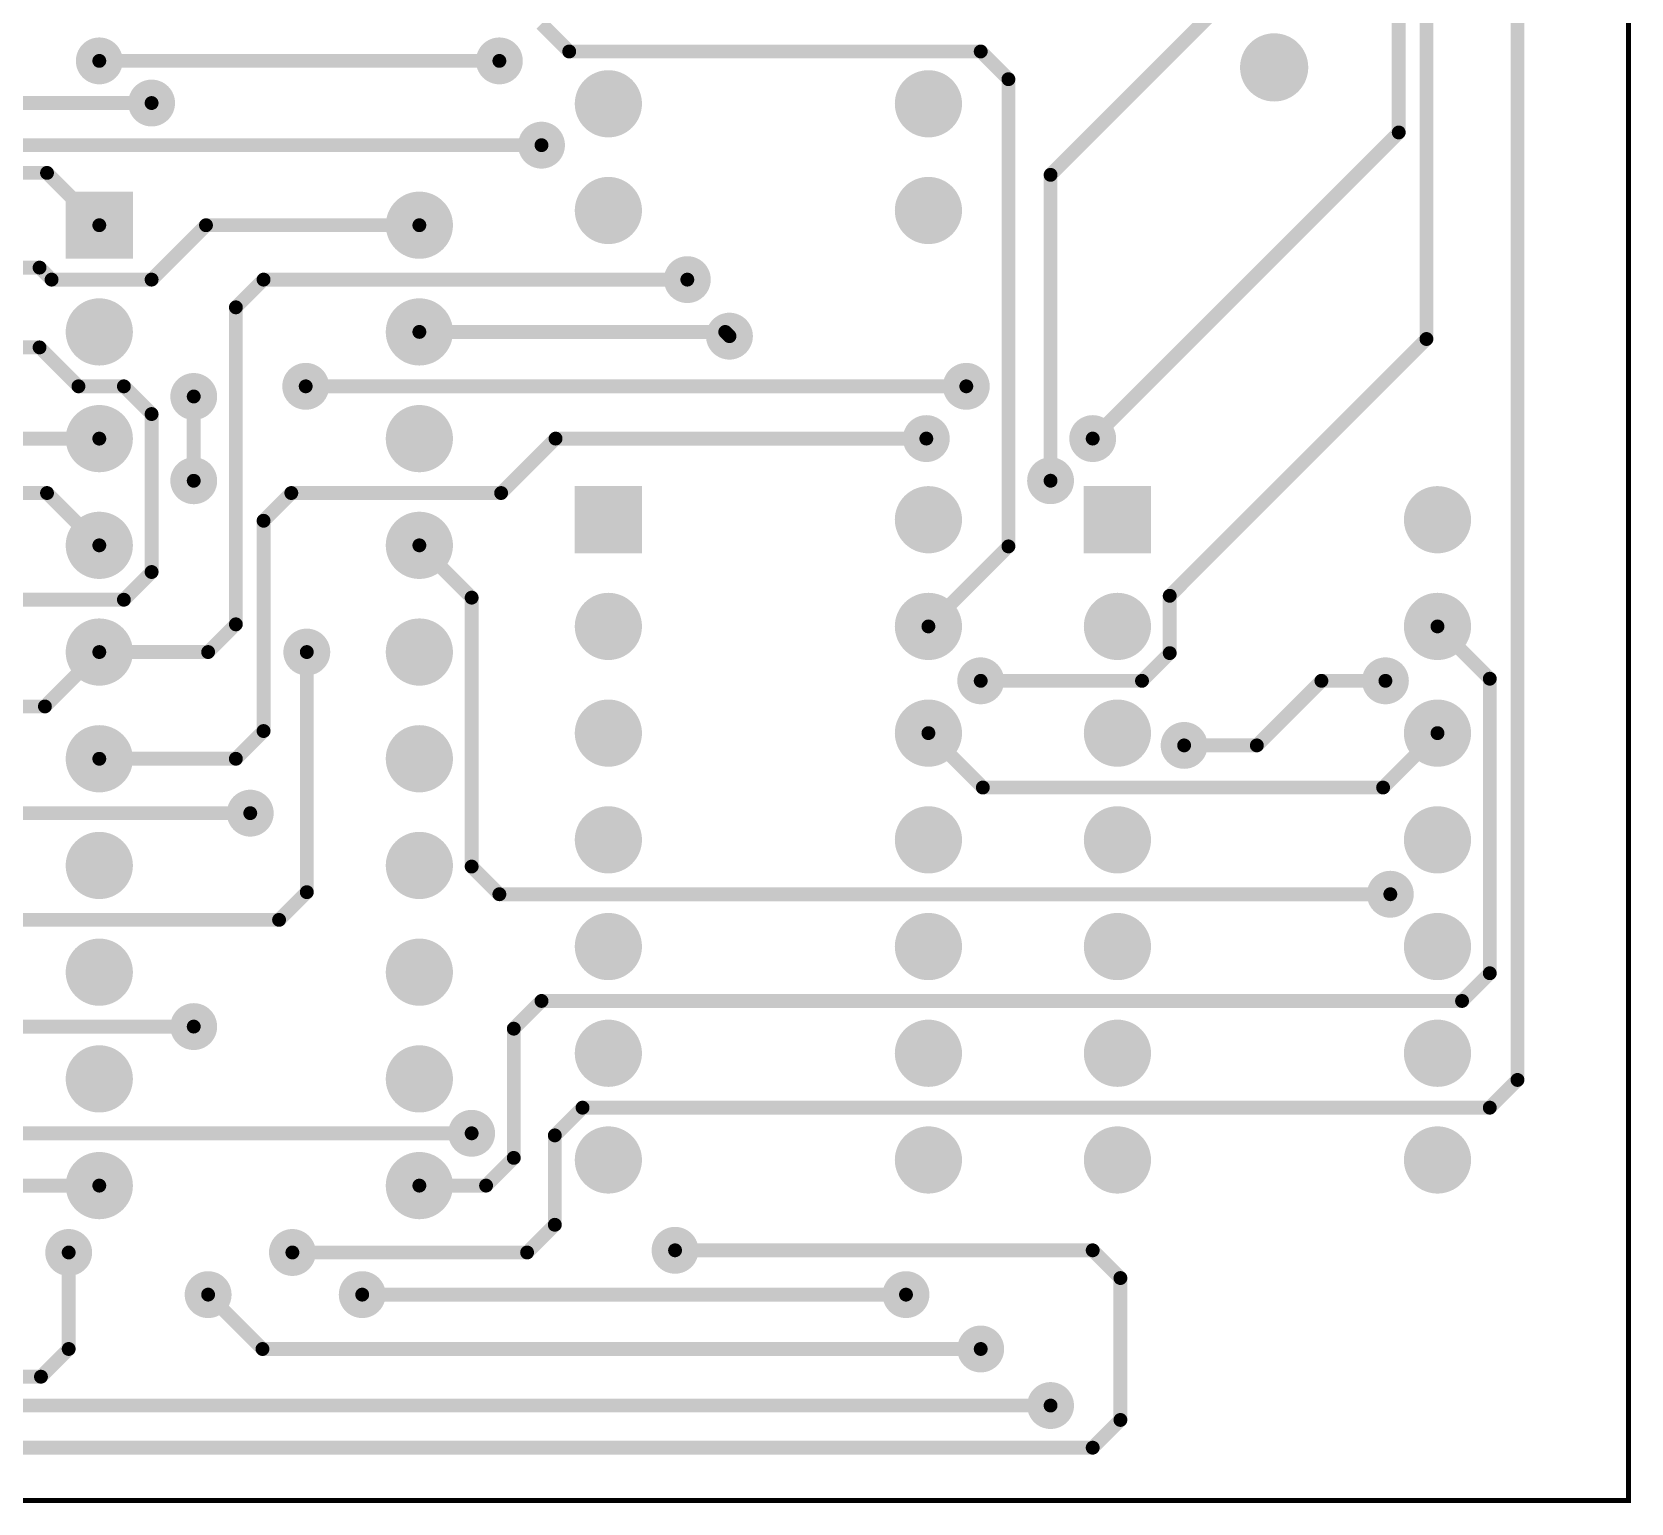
# Model space of a CAD drawing. Extents: x 0 to 107, y 0 to 143.
# Drawn here: x 69.15 to 107.22, y -0.06 to 34.95 of the extents above; entities that cross this region are included whole.
import ezdxf

# ---------------------------------------------------------------- set-up
doc = ezdxf.new("R2010")
doc.units = 0
for name, color, linetype in [('Board_Outline', 21, 'CONTINUOUS'), ('Top', 9, 'CONTINUOUS'), ('Top_Mask', 6, 'CONTINUOUS')]:
    doc.layers.add(name, color=color, linetype=linetype)

msp = doc.modelspace()

# ---------------------------------------------------------------- linework, layer by layer
at = {"layer": 'Board_Outline', "linetype": 'CONTINUOUS', "const_width": 0.12}
msp.add_lwpolyline([(0, 142.5924), (107.1581, 142.5924), (107.1581, 0), (0, 0), (0, 142.5924)], dxfattribs=at)
at = {"layer": 'Top', "linetype": 'CONTINUOUS', "const_width": 0.33}
for points in [[(104.5154, 138.7752), (104.5154, 10.0102)], [(102.3479, 27.6464), (102.3479, 81.9301)], [(101.6879, 79.3902), (101.6879, 32.5627)], [(101.0279, 39.1833), (93.3984, 31.5538)], [(81.2785, 35.1503), (81.9385, 34.4903)], [(81.9385, 34.4903), (91.7354, 34.4903)], [(91.7354, 34.4903), (92.3954, 33.8303)], [(70.7504, 34.2662), (80.2755, 34.2662)], [(92.3954, 33.8303), (92.3954, 22.7102)], [(71.9955, 33.2632), (64.1165, 33.2632)], [(60.2684, 32.2602), (81.2785, 32.2602)], [(101.6879, 32.5627), (94.4014, 25.2762)], [(69.5054, 31.6002), (62.3996, 31.6002)], [(70.7504, 30.3552), (69.5054, 31.6002)], [(93.3984, 31.5538), (93.3984, 24.2732)], [(73.2905, 30.3551), (71.9955, 29.0602)], [(78.3704, 30.3551), (73.2905, 30.3551)], [(69.3279, 29.3464), (68.0829, 29.3464)], [(69.6142, 29.0602), (69.3279, 29.3464)], [(71.9955, 29.0602), (69.6142, 29.0602)], [(74.0015, 28.4002), (74.6615, 29.0602)], [(74.6615, 29.0602), (84.7504, 29.0602)], [(74.0015, 20.8551), (74.0015, 28.4002)], [(85.6525, 27.8151), (78.3704, 27.8151)], [(85.7534, 27.7142), (85.6525, 27.8151)], [(85.7534, 27.7142), (85.7534, 27.7142)], [(96.2354, 21.5338), (102.3479, 27.6464)], [(69.3279, 27.4464), (68.0829, 27.4464)], [(70.2542, 26.5202), (69.3279, 27.4464)], [(71.3355, 26.5202), (70.2542, 26.5202)], [(71.9955, 25.8602), (71.3355, 26.5202)], [(91.3924, 26.5202), (75.6646, 26.5202)], [(72.9985, 26.2782), (72.9985, 24.2722)], [(71.9955, 22.1002), (71.9955, 25.8602)], [(70.7504, 25.2752), (66.8479, 25.2752)], [(81.6134, 25.2762), (80.3174, 23.9802)], [(90.4406, 25.2762), (81.6134, 25.2762)], [(63.6978, 23.9802), (69.5054, 23.9802)], [(69.5054, 23.9802), (70.7504, 22.7352)], [(75.3217, 23.9802), (74.6617, 23.3202)], [(80.3174, 23.9802), (75.3217, 23.9802)], [(74.6617, 23.3202), (74.6617, 18.3152)], [(79.6155, 21.4901), (78.3704, 22.7352)], [(92.3954, 22.7102), (90.4904, 20.8052)], [(71.3355, 21.4402), (71.9955, 22.1002)], [(68.2054, 21.4402), (71.3355, 21.4402)], [(79.6155, 15.0902), (79.6155, 21.4901)], [(96.2354, 20.1702), (96.2354, 21.5338)], [(73.3415, 20.1951), (74.0015, 20.8551)], [(103.8554, 19.5602), (102.6104, 20.8052)], [(69.4555, 18.9002), (70.7504, 20.1951)], [(70.7504, 20.1951), (73.3415, 20.1951)], [(75.6905, 20.1952), (75.6905, 14.4802)], [(95.5754, 19.5102), (96.2354, 20.1702)], [(91.7354, 19.5102), (95.5754, 19.5102)], [(98.3096, 17.9732), (99.8466, 19.5102)], [(99.8466, 19.5102), (101.3709, 19.5102)], [(103.8554, 12.5502), (103.8554, 19.5602)], [(58.6554, 18.9002), (69.4555, 18.9002)], [(74.6617, 18.3152), (74.0017, 17.6551)], [(91.7854, 16.9702), (90.4904, 18.2652)], [(102.6104, 18.2652), (101.3154, 16.9702)], [(96.5784, 17.9732), (98.3096, 17.9732)], [(74.0017, 17.6551), (70.7504, 17.6551)], [(101.3154, 16.9702), (91.7854, 16.9702)], [(74.3445, 16.3602), (55.9182, 16.3602)], [(80.2755, 14.4302), (79.6155, 15.0902)], [(75.6905, 14.4802), (75.0305, 13.8202)], [(101.4875, 14.4302), (80.2755, 14.4302)], [(75.0305, 13.8202), (59.6084, 13.8202)], [(103.1954, 11.8902), (103.8554, 12.5502)], [(80.6185, 11.2302), (81.2785, 11.8902)], [(81.2785, 11.8902), (103.1954, 11.8902)], [(72.9985, 11.2802), (45.2367, 11.2802)], [(80.6185, 8.1552), (80.6185, 11.2302)], [(104.5154, 10.0102), (103.8554, 9.3502)], [(82.2555, 9.3502), (81.5955, 8.6902)], [(103.8554, 9.3502), (82.2555, 9.3502)], [(79.6155, 8.7402), (67.2284, 8.7402)], [(81.5955, 8.6902), (81.5955, 6.5631)], [(79.9586, 7.4952), (80.6185, 8.1552)], [(66.8479, 7.4952), (70.7504, 7.4952)], [(78.3704, 7.4952), (79.9586, 7.4952)], [(81.5955, 6.5631), (80.9355, 5.9031)], [(94.4014, 5.9551), (84.4584, 5.9551)], [(95.0614, 5.295), (94.4014, 5.9551)], [(70.0214, 5.9031), (70.0214, 3.6062)], [(80.9355, 5.9031), (75.3475, 5.9031)], [(95.0614, 1.9171), (95.0614, 5.295)], [(73.3415, 4.9001), (74.6355, 3.6061)], [(77.0105, 4.9001), (89.9564, 4.9001)], [(70.0214, 3.6062), (69.3614, 2.9462)], [(74.6355, 3.6061), (91.7354, 3.6061)], [(69.3614, 2.9462), (10.8877, 2.9462)], [(9.5417, 2.2601), (93.3984, 2.2601)], [(94.4014, 1.2571), (95.0614, 1.9171)], [(2.577, 1.2571), (94.4014, 1.2571)]]:
    msp.add_lwpolyline(points, dxfattribs=at)
at = {"layer": 'Top', "linetype": 'CONTINUOUS'}
for points, const_width in [([(70.4964, 34.2662, 1), (71.0044, 34.2662, 1), (70.4964, 34.2662, 1)], 0.508), ([(80.0215, 34.2662, 1), (80.5295, 34.2662, 1), (80.0215, 34.2662, 1)], 0.508), ([(81.856, 34.4903, 1), (82.021, 34.4903, 1), (81.856, 34.4903, 1)], 0.165), ([(81.856, 34.4903, 1), (82.021, 34.4903, 1), (81.856, 34.4903, 1)], 0.165), ([(91.6529, 34.4903, 1), (91.8179, 34.4903, 1), (91.6529, 34.4903, 1)], 0.165), ([(91.6529, 34.4903, 1), (91.8179, 34.4903, 1), (91.6529, 34.4903, 1)], 0.165), ([(98.3407, 34.1114, 1), (99.1027, 34.1114, 1), (98.3407, 34.1114, 1)], 0.762), ([(70.6679, 34.2662, 1), (70.8329, 34.2662, 1), (70.6679, 34.2662, 1)], 0.165), ([(80.193, 34.2662, 1), (80.358, 34.2662, 1), (80.193, 34.2662, 1)], 0.165), ([(82.4954, 33.2452, 1), (83.2454, 33.2452, 1), (82.4954, 33.2452, 1)], 0.75), ([(90.1154, 33.2452, 1), (90.8654, 33.2452, 1), (90.1154, 33.2452, 1)], 0.75), ([(92.3129, 33.8303, 1), (92.4779, 33.8303, 1), (92.3129, 33.8303, 1)], 0.165), ([(92.3129, 33.8303, 1), (92.4779, 33.8303, 1), (92.3129, 33.8303, 1)], 0.165), ([(71.7415, 33.2632, 1), (72.2495, 33.2632, 1), (71.7415, 33.2632, 1)], 0.508), ([(71.913, 33.2632, 1), (72.078, 33.2632, 1), (71.913, 33.2632, 1)], 0.165), ([(81.0245, 32.2602, 1), (81.5325, 32.2602, 1), (81.0245, 32.2602, 1)], 0.508), ([(81.196, 32.2602, 1), (81.361, 32.2602, 1), (81.196, 32.2602, 1)], 0.165), ([(101.6054, 32.5627, 1), (101.7704, 32.5627, 1), (101.6054, 32.5627, 1)], 0.165), ([(101.6054, 32.5627, 1), (101.7704, 32.5627, 1), (101.6054, 32.5627, 1)], 0.165), ([(69.4229, 31.6002, 1), (69.5879, 31.6002, 1), (69.4229, 31.6002, 1)], 0.165), ([(69.4229, 31.6002, 1), (69.5879, 31.6002, 1), (69.4229, 31.6002, 1)], 0.165), ([(93.3159, 31.5538, 1), (93.4809, 31.5538, 1), (93.3159, 31.5538, 1)], 0.165), ([(93.3159, 31.5538, 1), (93.4809, 31.5538, 1), (93.3159, 31.5538, 1)], 0.165), ([(82.4954, 30.7052, 1), (83.2454, 30.7052, 1), (82.4954, 30.7052, 1)], 0.75), ([(90.1154, 30.7052, 1), (90.8654, 30.7052, 1), (90.1154, 30.7052, 1)], 0.75), ([(77.9954, 30.3551, 1), (78.7454, 30.3551, 1), (77.9954, 30.3551, 1)], 0.75), ([(70.6679, 30.3552, 1), (70.8329, 30.3552, 1), (70.6679, 30.3552, 1)], 0.165), ([(73.208, 30.3551, 1), (73.373, 30.3551, 1), (73.208, 30.3551, 1)], 0.165), ([(73.208, 30.3551, 1), (73.373, 30.3551, 1), (73.208, 30.3551, 1)], 0.165), ([(78.2879, 30.3551, 1), (78.4529, 30.3551, 1), (78.2879, 30.3551, 1)], 0.165), ([(69.2454, 29.3464, 1), (69.4104, 29.3464, 1), (69.2454, 29.3464, 1)], 0.165), ([(69.2454, 29.3464, 1), (69.4104, 29.3464, 1), (69.2454, 29.3464, 1)], 0.165), ([(84.4964, 29.0602, 1), (85.0044, 29.0602, 1), (84.4964, 29.0602, 1)], 0.508), ([(69.5317, 29.0602, 1), (69.6967, 29.0602, 1), (69.5317, 29.0602, 1)], 0.165), ([(69.5317, 29.0602, 1), (69.6967, 29.0602, 1), (69.5317, 29.0602, 1)], 0.165), ([(71.913, 29.0602, 1), (72.078, 29.0602, 1), (71.913, 29.0602, 1)], 0.165), ([(71.913, 29.0602, 1), (72.078, 29.0602, 1), (71.913, 29.0602, 1)], 0.165), ([(74.579, 29.0602, 1), (74.744, 29.0602, 1), (74.579, 29.0602, 1)], 0.165), ([(74.579, 29.0602, 1), (74.744, 29.0602, 1), (74.579, 29.0602, 1)], 0.165), ([(84.6679, 29.0602, 1), (84.8329, 29.0602, 1), (84.6679, 29.0602, 1)], 0.165), ([(70.3754, 27.8152, 1), (71.1254, 27.8152, 1), (70.3754, 27.8152, 1)], 0.75), ([(73.919, 28.4002, 1), (74.084, 28.4002, 1), (73.919, 28.4002, 1)], 0.165), ([(73.919, 28.4002, 1), (74.084, 28.4002, 1), (73.919, 28.4002, 1)], 0.165), ([(77.9954, 27.8151, 1), (78.7454, 27.8151, 1), (77.9954, 27.8151, 1)], 0.75), ([(85.4994, 27.7142, 1), (86.0074, 27.7142, 1), (85.4994, 27.7142, 1)], 0.508), ([(78.2879, 27.8151, 1), (78.4529, 27.8151, 1), (78.2879, 27.8151, 1)], 0.165), ([(85.57, 27.8151, 1), (85.735, 27.8151, 1), (85.57, 27.8151, 1)], 0.165), ([(85.57, 27.8151, 1), (85.735, 27.8151, 1), (85.57, 27.8151, 1)], 0.165), ([(85.6709, 27.7142, 1), (85.8359, 27.7142, 1), (85.6709, 27.7142, 1)], 0.165), ([(85.6709, 27.7142, 1), (85.8359, 27.7142, 1), (85.6709, 27.7142, 1)], 0.165), ([(102.2654, 27.6464, 1), (102.4304, 27.6464, 1), (102.2654, 27.6464, 1)], 0.165), ([(102.2654, 27.6464, 1), (102.4304, 27.6464, 1), (102.2654, 27.6464, 1)], 0.165), ([(69.2454, 27.4464, 1), (69.4104, 27.4464, 1), (69.2454, 27.4464, 1)], 0.165), ([(69.2454, 27.4464, 1), (69.4104, 27.4464, 1), (69.2454, 27.4464, 1)], 0.165), ([(70.1717, 26.5202, 1), (70.3367, 26.5202, 1), (70.1717, 26.5202, 1)], 0.165), ([(70.1717, 26.5202, 1), (70.3367, 26.5202, 1), (70.1717, 26.5202, 1)], 0.165), ([(71.253, 26.5202, 1), (71.418, 26.5202, 1), (71.253, 26.5202, 1)], 0.165), ([(71.253, 26.5202, 1), (71.418, 26.5202, 1), (71.253, 26.5202, 1)], 0.165), ([(72.7445, 26.2782, 1), (73.2525, 26.2782, 1), (72.7445, 26.2782, 1)], 0.508), ([(75.4106, 26.5202, 1), (75.9186, 26.5202, 1), (75.4106, 26.5202, 1)], 0.508), ([(75.5821, 26.5202, 1), (75.7471, 26.5202, 1), (75.5821, 26.5202, 1)], 0.165), ([(91.1384, 26.5202, 1), (91.6464, 26.5202, 1), (91.1384, 26.5202, 1)], 0.508), ([(91.3099, 26.5202, 1), (91.4749, 26.5202, 1), (91.3099, 26.5202, 1)], 0.165), ([(72.916, 26.2782, 1), (73.081, 26.2782, 1), (72.916, 26.2782, 1)], 0.165), ([(70.3754, 25.2752, 1), (71.1254, 25.2752, 1), (70.3754, 25.2752, 1)], 0.75), ([(71.913, 25.8602, 1), (72.078, 25.8602, 1), (71.913, 25.8602, 1)], 0.165), ([(71.913, 25.8602, 1), (72.078, 25.8602, 1), (71.913, 25.8602, 1)], 0.165), ([(77.9954, 25.2751, 1), (78.7454, 25.2751, 1), (77.9954, 25.2751, 1)], 0.75), ([(90.1866, 25.2762, 1), (90.6946, 25.2762, 1), (90.1866, 25.2762, 1)], 0.508), ([(94.1474, 25.2762, 1), (94.6554, 25.2762, 1), (94.1474, 25.2762, 1)], 0.508), ([(70.6679, 25.2752, 1), (70.8329, 25.2752, 1), (70.6679, 25.2752, 1)], 0.165), ([(81.5309, 25.2762, 1), (81.6959, 25.2762, 1), (81.5309, 25.2762, 1)], 0.165), ([(81.5309, 25.2762, 1), (81.6959, 25.2762, 1), (81.5309, 25.2762, 1)], 0.165), ([(90.3581, 25.2762, 1), (90.5231, 25.2762, 1), (90.3581, 25.2762, 1)], 0.165), ([(94.3189, 25.2762, 1), (94.4839, 25.2762, 1), (94.3189, 25.2762, 1)], 0.165), ([(72.7445, 24.2722, 1), (73.2525, 24.2722, 1), (72.7445, 24.2722, 1)], 0.508), ([(93.1444, 24.2732, 1), (93.6524, 24.2732, 1), (93.1444, 24.2732, 1)], 0.508), ([(72.916, 24.2722, 1), (73.081, 24.2722, 1), (72.916, 24.2722, 1)], 0.165), ([(93.3159, 24.2732, 1), (93.4809, 24.2732, 1), (93.3159, 24.2732, 1)], 0.165), ([(69.4229, 23.9802, 1), (69.5879, 23.9802, 1), (69.4229, 23.9802, 1)], 0.165), ([(69.4229, 23.9802, 1), (69.5879, 23.9802, 1), (69.4229, 23.9802, 1)], 0.165), ([(75.2392, 23.9802, 1), (75.4042, 23.9802, 1), (75.2392, 23.9802, 1)], 0.165), ([(75.2392, 23.9802, 1), (75.4042, 23.9802, 1), (75.2392, 23.9802, 1)], 0.165), ([(80.2349, 23.9802, 1), (80.3999, 23.9802, 1), (80.2349, 23.9802, 1)], 0.165), ([(80.2349, 23.9802, 1), (80.3999, 23.9802, 1), (80.2349, 23.9802, 1)], 0.165), ([(90.1154, 23.3452, 1), (90.8654, 23.3452, 1), (90.1154, 23.3452, 1)], 0.75), ([(102.2354, 23.3452, 1), (102.9854, 23.3452, 1), (102.2354, 23.3452, 1)], 0.75), ([(70.3754, 22.7352, 1), (71.1254, 22.7352, 1), (70.3754, 22.7352, 1)], 0.75), ([(74.5792, 23.3202, 1), (74.7442, 23.3202, 1), (74.5792, 23.3202, 1)], 0.165), ([(74.5792, 23.3202, 1), (74.7442, 23.3202, 1), (74.5792, 23.3202, 1)], 0.165), ([(77.9954, 22.7352, 1), (78.7454, 22.7352, 1), (77.9954, 22.7352, 1)], 0.75), ([(70.6679, 22.7352, 1), (70.8329, 22.7352, 1), (70.6679, 22.7352, 1)], 0.165), ([(78.2879, 22.7352, 1), (78.4529, 22.7352, 1), (78.2879, 22.7352, 1)], 0.165), ([(92.3129, 22.7102, 1), (92.4779, 22.7102, 1), (92.3129, 22.7102, 1)], 0.165), ([(92.3129, 22.7102, 1), (92.4779, 22.7102, 1), (92.3129, 22.7102, 1)], 0.165), ([(71.913, 22.1002, 1), (72.078, 22.1002, 1), (71.913, 22.1002, 1)], 0.165), ([(71.913, 22.1002, 1), (72.078, 22.1002, 1), (71.913, 22.1002, 1)], 0.165), ([(71.253, 21.4402, 1), (71.418, 21.4402, 1), (71.253, 21.4402, 1)], 0.165), ([(71.253, 21.4402, 1), (71.418, 21.4402, 1), (71.253, 21.4402, 1)], 0.165), ([(79.533, 21.4901, 1), (79.698, 21.4901, 1), (79.533, 21.4901, 1)], 0.165), ([(79.533, 21.4901, 1), (79.698, 21.4901, 1), (79.533, 21.4901, 1)], 0.165), ([(82.4954, 20.8052, 1), (83.2454, 20.8052, 1), (82.4954, 20.8052, 1)], 0.75), ([(90.1154, 20.8052, 1), (90.8654, 20.8052, 1), (90.1154, 20.8052, 1)], 0.75), ([(94.6154, 20.8052, 1), (95.3654, 20.8052, 1), (94.6154, 20.8052, 1)], 0.75), ([(96.1529, 21.5338, 1), (96.3179, 21.5338, 1), (96.1529, 21.5338, 1)], 0.165), ([(96.1529, 21.5338, 1), (96.3179, 21.5338, 1), (96.1529, 21.5338, 1)], 0.165), ([(102.2354, 20.8052, 1), (102.9854, 20.8052, 1), (102.2354, 20.8052, 1)], 0.75), ([(70.3754, 20.1951, 1), (71.1254, 20.1951, 1), (70.3754, 20.1951, 1)], 0.75), ([(73.919, 20.8551, 1), (74.084, 20.8551, 1), (73.919, 20.8551, 1)], 0.165), ([(73.919, 20.8551, 1), (74.084, 20.8551, 1), (73.919, 20.8551, 1)], 0.165), ([(77.9954, 20.1951, 1), (78.7454, 20.1951, 1), (77.9954, 20.1951, 1)], 0.75), ([(90.4079, 20.8052, 1), (90.5729, 20.8052, 1), (90.4079, 20.8052, 1)], 0.165), ([(102.5279, 20.8052, 1), (102.6929, 20.8052, 1), (102.5279, 20.8052, 1)], 0.165), ([(75.4365, 20.1952, 1), (75.9445, 20.1952, 1), (75.4365, 20.1952, 1)], 0.508), ([(70.6679, 20.1951, 1), (70.8329, 20.1951, 1), (70.6679, 20.1951, 1)], 0.165), ([(70.6679, 20.1951, 1), (70.8329, 20.1951, 1), (70.6679, 20.1951, 1)], 0.165), ([(73.259, 20.1951, 1), (73.424, 20.1951, 1), (73.259, 20.1951, 1)], 0.165), ([(73.259, 20.1951, 1), (73.424, 20.1951, 1), (73.259, 20.1951, 1)], 0.165), ([(75.608, 20.1952, 1), (75.773, 20.1952, 1), (75.608, 20.1952, 1)], 0.165), ([(96.1529, 20.1702, 1), (96.3179, 20.1702, 1), (96.1529, 20.1702, 1)], 0.165), ([(96.1529, 20.1702, 1), (96.3179, 20.1702, 1), (96.1529, 20.1702, 1)], 0.165), ([(91.4814, 19.5102, 1), (91.9894, 19.5102, 1), (91.4814, 19.5102, 1)], 0.508), ([(101.1169, 19.5102, 1), (101.6249, 19.5102, 1), (101.1169, 19.5102, 1)], 0.508), ([(91.6529, 19.5102, 1), (91.8179, 19.5102, 1), (91.6529, 19.5102, 1)], 0.165), ([(95.4929, 19.5102, 1), (95.6579, 19.5102, 1), (95.4929, 19.5102, 1)], 0.165), ([(95.4929, 19.5102, 1), (95.6579, 19.5102, 1), (95.4929, 19.5102, 1)], 0.165), ([(99.7641, 19.5102, 1), (99.9291, 19.5102, 1), (99.7641, 19.5102, 1)], 0.165), ([(99.7641, 19.5102, 1), (99.9291, 19.5102, 1), (99.7641, 19.5102, 1)], 0.165), ([(101.2884, 19.5102, 1), (101.4534, 19.5102, 1), (101.2884, 19.5102, 1)], 0.165), ([(103.7729, 19.5602, 1), (103.9379, 19.5602, 1), (103.7729, 19.5602, 1)], 0.165), ([(103.7729, 19.5602, 1), (103.9379, 19.5602, 1), (103.7729, 19.5602, 1)], 0.165), ([(69.373, 18.9002, 1), (69.538, 18.9002, 1), (69.373, 18.9002, 1)], 0.165), ([(69.373, 18.9002, 1), (69.538, 18.9002, 1), (69.373, 18.9002, 1)], 0.165), ([(82.4954, 18.2652, 1), (83.2454, 18.2652, 1), (82.4954, 18.2652, 1)], 0.75), ([(90.1154, 18.2652, 1), (90.8654, 18.2652, 1), (90.1154, 18.2652, 1)], 0.75), ([(94.6154, 18.2652, 1), (95.3654, 18.2652, 1), (94.6154, 18.2652, 1)], 0.75), ([(102.2354, 18.2652, 1), (102.9854, 18.2652, 1), (102.2354, 18.2652, 1)], 0.75), ([(70.3754, 17.6551, 1), (71.1254, 17.6551, 1), (70.3754, 17.6551, 1)], 0.75), ([(74.5792, 18.3152, 1), (74.7442, 18.3152, 1), (74.5792, 18.3152, 1)], 0.165), ([(74.5792, 18.3152, 1), (74.7442, 18.3152, 1), (74.5792, 18.3152, 1)], 0.165), ([(77.9954, 17.6551, 1), (78.7454, 17.6551, 1), (77.9954, 17.6551, 1)], 0.75), ([(90.4079, 18.2652, 1), (90.5729, 18.2652, 1), (90.4079, 18.2652, 1)], 0.165), ([(96.3244, 17.9732, 1), (96.8324, 17.9732, 1), (96.3244, 17.9732, 1)], 0.508), ([(102.5279, 18.2652, 1), (102.6929, 18.2652, 1), (102.5279, 18.2652, 1)], 0.165), ([(96.4959, 17.9732, 1), (96.6609, 17.9732, 1), (96.4959, 17.9732, 1)], 0.165), ([(98.2271, 17.9732, 1), (98.3921, 17.9732, 1), (98.2271, 17.9732, 1)], 0.165), ([(98.2271, 17.9732, 1), (98.3921, 17.9732, 1), (98.2271, 17.9732, 1)], 0.165), ([(70.6679, 17.6551, 1), (70.8329, 17.6551, 1), (70.6679, 17.6551, 1)], 0.165), ([(73.9192, 17.6551, 1), (74.0842, 17.6551, 1), (73.9192, 17.6551, 1)], 0.165), ([(73.9192, 17.6551, 1), (74.0842, 17.6551, 1), (73.9192, 17.6551, 1)], 0.165), ([(91.7029, 16.9702, 1), (91.8679, 16.9702, 1), (91.7029, 16.9702, 1)], 0.165), ([(91.7029, 16.9702, 1), (91.8679, 16.9702, 1), (91.7029, 16.9702, 1)], 0.165), ([(101.2329, 16.9702, 1), (101.3979, 16.9702, 1), (101.2329, 16.9702, 1)], 0.165), ([(101.2329, 16.9702, 1), (101.3979, 16.9702, 1), (101.2329, 16.9702, 1)], 0.165), ([(74.0905, 16.3602, 1), (74.5985, 16.3602, 1), (74.0905, 16.3602, 1)], 0.508), ([(74.262, 16.3602, 1), (74.427, 16.3602, 1), (74.262, 16.3602, 1)], 0.165), ([(82.4954, 15.7252, 1), (83.2454, 15.7252, 1), (82.4954, 15.7252, 1)], 0.75), ([(90.1154, 15.7252, 1), (90.8654, 15.7252, 1), (90.1154, 15.7252, 1)], 0.75), ([(94.6154, 15.7252, 1), (95.3654, 15.7252, 1), (94.6154, 15.7252, 1)], 0.75), ([(102.2354, 15.7252, 1), (102.9854, 15.7252, 1), (102.2354, 15.7252, 1)], 0.75), ([(70.3754, 15.1152, 1), (71.1254, 15.1152, 1), (70.3754, 15.1152, 1)], 0.75), ([(77.9954, 15.1152, 1), (78.7454, 15.1152, 1), (77.9954, 15.1152, 1)], 0.75), ([(79.533, 15.0902, 1), (79.698, 15.0902, 1), (79.533, 15.0902, 1)], 0.165), ([(79.533, 15.0902, 1), (79.698, 15.0902, 1), (79.533, 15.0902, 1)], 0.165), ([(101.2335, 14.4302, 1), (101.7415, 14.4302, 1), (101.2335, 14.4302, 1)], 0.508), ([(75.608, 14.4802, 1), (75.773, 14.4802, 1), (75.608, 14.4802, 1)], 0.165), ([(75.608, 14.4802, 1), (75.773, 14.4802, 1), (75.608, 14.4802, 1)], 0.165), ([(80.193, 14.4302, 1), (80.358, 14.4302, 1), (80.193, 14.4302, 1)], 0.165), ([(80.193, 14.4302, 1), (80.358, 14.4302, 1), (80.193, 14.4302, 1)], 0.165), ([(101.405, 14.4302, 1), (101.57, 14.4302, 1), (101.405, 14.4302, 1)], 0.165), ([(74.948, 13.8202, 1), (75.113, 13.8202, 1), (74.948, 13.8202, 1)], 0.165), ([(74.948, 13.8202, 1), (75.113, 13.8202, 1), (74.948, 13.8202, 1)], 0.165), ([(82.4954, 13.1852, 1), (83.2454, 13.1852, 1), (82.4954, 13.1852, 1)], 0.75), ([(90.1154, 13.1852, 1), (90.8654, 13.1852, 1), (90.1154, 13.1852, 1)], 0.75), ([(94.6154, 13.1852, 1), (95.3654, 13.1852, 1), (94.6154, 13.1852, 1)], 0.75), ([(102.2354, 13.1852, 1), (102.9854, 13.1852, 1), (102.2354, 13.1852, 1)], 0.75), ([(70.3754, 12.5751, 1), (71.1254, 12.5751, 1), (70.3754, 12.5751, 1)], 0.75), ([(77.9954, 12.5751, 1), (78.7454, 12.5751, 1), (77.9954, 12.5751, 1)], 0.75), ([(103.7729, 12.5502, 1), (103.9379, 12.5502, 1), (103.7729, 12.5502, 1)], 0.165), ([(103.7729, 12.5502, 1), (103.9379, 12.5502, 1), (103.7729, 12.5502, 1)], 0.165), ([(81.196, 11.8902, 1), (81.361, 11.8902, 1), (81.196, 11.8902, 1)], 0.165), ([(81.196, 11.8902, 1), (81.361, 11.8902, 1), (81.196, 11.8902, 1)], 0.165), ([(103.1129, 11.8902, 1), (103.2779, 11.8902, 1), (103.1129, 11.8902, 1)], 0.165), ([(103.1129, 11.8902, 1), (103.2779, 11.8902, 1), (103.1129, 11.8902, 1)], 0.165), ([(72.7445, 11.2802, 1), (73.2525, 11.2802, 1), (72.7445, 11.2802, 1)], 0.508), ([(72.916, 11.2802, 1), (73.081, 11.2802, 1), (72.916, 11.2802, 1)], 0.165), ([(80.536, 11.2302, 1), (80.701, 11.2302, 1), (80.536, 11.2302, 1)], 0.165), ([(80.536, 11.2302, 1), (80.701, 11.2302, 1), (80.536, 11.2302, 1)], 0.165), ([(82.4954, 10.6452, 1), (83.2454, 10.6452, 1), (82.4954, 10.6452, 1)], 0.75), ([(90.1154, 10.6452, 1), (90.8654, 10.6452, 1), (90.1154, 10.6452, 1)], 0.75), ([(94.6154, 10.6452, 1), (95.3654, 10.6452, 1), (94.6154, 10.6452, 1)], 0.75), ([(102.2354, 10.6452, 1), (102.9854, 10.6452, 1), (102.2354, 10.6452, 1)], 0.75), ([(70.3754, 10.0351, 1), (71.1254, 10.0351, 1), (70.3754, 10.0351, 1)], 0.75), ([(77.9954, 10.0351, 1), (78.7454, 10.0351, 1), (77.9954, 10.0351, 1)], 0.75), ([(104.4329, 10.0102, 1), (104.5979, 10.0102, 1), (104.4329, 10.0102, 1)], 0.165), ([(104.4329, 10.0102, 1), (104.5979, 10.0102, 1), (104.4329, 10.0102, 1)], 0.165), ([(79.3615, 8.7402, 1), (79.8695, 8.7402, 1), (79.3615, 8.7402, 1)], 0.508), ([(82.173, 9.3502, 1), (82.338, 9.3502, 1), (82.173, 9.3502, 1)], 0.165), ([(82.173, 9.3502, 1), (82.338, 9.3502, 1), (82.173, 9.3502, 1)], 0.165), ([(103.7729, 9.3502, 1), (103.9379, 9.3502, 1), (103.7729, 9.3502, 1)], 0.165), ([(103.7729, 9.3502, 1), (103.9379, 9.3502, 1), (103.7729, 9.3502, 1)], 0.165), ([(79.533, 8.7402, 1), (79.698, 8.7402, 1), (79.533, 8.7402, 1)], 0.165), ([(81.513, 8.6902, 1), (81.678, 8.6902, 1), (81.513, 8.6902, 1)], 0.165), ([(81.513, 8.6902, 1), (81.678, 8.6902, 1), (81.513, 8.6902, 1)], 0.165), ([(82.4954, 8.1052, 1), (83.2454, 8.1052, 1), (82.4954, 8.1052, 1)], 0.75), ([(90.1154, 8.1052, 1), (90.8654, 8.1052, 1), (90.1154, 8.1052, 1)], 0.75), ([(94.6154, 8.1052, 1), (95.3654, 8.1052, 1), (94.6154, 8.1052, 1)], 0.75), ([(102.2354, 8.1052, 1), (102.9854, 8.1052, 1), (102.2354, 8.1052, 1)], 0.75), ([(70.3754, 7.4952, 1), (71.1254, 7.4952, 1), (70.3754, 7.4952, 1)], 0.75), ([(77.9954, 7.4952, 1), (78.7454, 7.4952, 1), (77.9954, 7.4952, 1)], 0.75), ([(80.536, 8.1552, 1), (80.701, 8.1552, 1), (80.536, 8.1552, 1)], 0.165), ([(80.536, 8.1552, 1), (80.701, 8.1552, 1), (80.536, 8.1552, 1)], 0.165), ([(70.6679, 7.4952, 1), (70.8329, 7.4952, 1), (70.6679, 7.4952, 1)], 0.165), ([(78.2879, 7.4952, 1), (78.4529, 7.4952, 1), (78.2879, 7.4952, 1)], 0.165), ([(79.8761, 7.4952, 1), (80.0411, 7.4952, 1), (79.8761, 7.4952, 1)], 0.165), ([(79.8761, 7.4952, 1), (80.0411, 7.4952, 1), (79.8761, 7.4952, 1)], 0.165), ([(81.513, 6.5631, 1), (81.678, 6.5631, 1), (81.513, 6.5631, 1)], 0.165), ([(81.513, 6.5631, 1), (81.678, 6.5631, 1), (81.513, 6.5631, 1)], 0.165), ([(69.7674, 5.9031, 1), (70.2754, 5.9031, 1), (69.7674, 5.9031, 1)], 0.508), ([(75.0935, 5.9031, 1), (75.6015, 5.9031, 1), (75.0935, 5.9031, 1)], 0.508), ([(84.2044, 5.9551, 1), (84.7124, 5.9551, 1), (84.2044, 5.9551, 1)], 0.508), ([(84.3759, 5.9551, 1), (84.5409, 5.9551, 1), (84.3759, 5.9551, 1)], 0.165), ([(94.3189, 5.9551, 1), (94.4839, 5.9551, 1), (94.3189, 5.9551, 1)], 0.165), ([(94.3189, 5.9551, 1), (94.4839, 5.9551, 1), (94.3189, 5.9551, 1)], 0.165), ([(69.9389, 5.9031, 1), (70.1039, 5.9031, 1), (69.9389, 5.9031, 1)], 0.165), ([(75.265, 5.9031, 1), (75.43, 5.9031, 1), (75.265, 5.9031, 1)], 0.165), ([(80.853, 5.9031, 1), (81.018, 5.9031, 1), (80.853, 5.9031, 1)], 0.165), ([(80.853, 5.9031, 1), (81.018, 5.9031, 1), (80.853, 5.9031, 1)], 0.165), ([(73.0875, 4.9001, 1), (73.5955, 4.9001, 1), (73.0875, 4.9001, 1)], 0.508), ([(76.7565, 4.9001, 1), (77.2645, 4.9001, 1), (76.7565, 4.9001, 1)], 0.508), ([(89.7024, 4.9001, 1), (90.2104, 4.9001, 1), (89.7024, 4.9001, 1)], 0.508), ([(94.9789, 5.295, 1), (95.1439, 5.295, 1), (94.9789, 5.295, 1)], 0.165), ([(94.9789, 5.295, 1), (95.1439, 5.295, 1), (94.9789, 5.295, 1)], 0.165), ([(73.259, 4.9001, 1), (73.424, 4.9001, 1), (73.259, 4.9001, 1)], 0.165), ([(76.928, 4.9001, 1), (77.093, 4.9001, 1), (76.928, 4.9001, 1)], 0.165), ([(89.8739, 4.9001, 1), (90.0389, 4.9001, 1), (89.8739, 4.9001, 1)], 0.165), ([(91.4814, 3.6061, 1), (91.9894, 3.6061, 1), (91.4814, 3.6061, 1)], 0.508), ([(69.9389, 3.6062, 1), (70.1039, 3.6062, 1), (69.9389, 3.6062, 1)], 0.165), ([(69.9389, 3.6062, 1), (70.1039, 3.6062, 1), (69.9389, 3.6062, 1)], 0.165), ([(74.553, 3.6061, 1), (74.718, 3.6061, 1), (74.553, 3.6061, 1)], 0.165), ([(74.553, 3.6061, 1), (74.718, 3.6061, 1), (74.553, 3.6061, 1)], 0.165), ([(91.6529, 3.6061, 1), (91.8179, 3.6061, 1), (91.6529, 3.6061, 1)], 0.165), ([(69.2789, 2.9462, 1), (69.4439, 2.9462, 1), (69.2789, 2.9462, 1)], 0.165), ([(69.2789, 2.9462, 1), (69.4439, 2.9462, 1), (69.2789, 2.9462, 1)], 0.165), ([(93.1444, 2.2601, 1), (93.6524, 2.2601, 1), (93.1444, 2.2601, 1)], 0.508), ([(93.3159, 2.2601, 1), (93.4809, 2.2601, 1), (93.3159, 2.2601, 1)], 0.165), ([(94.9789, 1.9171, 1), (95.1439, 1.9171, 1), (94.9789, 1.9171, 1)], 0.165), ([(94.9789, 1.9171, 1), (95.1439, 1.9171, 1), (94.9789, 1.9171, 1)], 0.165), ([(94.3189, 1.2571, 1), (94.4839, 1.2571, 1), (94.3189, 1.2571, 1)], 0.165), ([(94.3189, 1.2571, 1), (94.4839, 1.2571, 1), (94.3189, 1.2571, 1)], 0.165)]:
    msp.add_lwpolyline(points, format="xyb", dxfattribs=dict(at, const_width=const_width))
at = {"layer": 'Top'}
for points in [[(70.0004, 31.1052), (71.5004, 31.1052), (70.0004, 29.6052), (71.5004, 29.6052)], [(82.1204, 24.0952), (83.6204, 24.0952), (82.1204, 22.5952), (83.6204, 22.5952)], [(94.2404, 24.0952), (95.7404, 24.0952), (94.2404, 22.5952), (95.7404, 22.5952)]]:
    msp.add_solid(points, dxfattribs=at)
at = {"layer": 'Top_Mask', "linetype": 'CONTINUOUS'}
for points, const_width in [([(70.4714, 34.2662, 1), (71.0294, 34.2662, 1), (70.4714, 34.2662, 1)], 0.558), ([(79.9965, 34.2662, 1), (80.5545, 34.2662, 1), (79.9965, 34.2662, 1)], 0.558), ([(98.3157, 34.1114, 1), (99.1277, 34.1114, 1), (98.3157, 34.1114, 1)], 0.812), ([(82.4704, 33.2452, 1), (83.2704, 33.2452, 1), (82.4704, 33.2452, 1)], 0.8), ([(90.0904, 33.2452, 1), (90.8904, 33.2452, 1), (90.0904, 33.2452, 1)], 0.8), ([(71.7165, 33.2632, 1), (72.2745, 33.2632, 1), (71.7165, 33.2632, 1)], 0.558), ([(80.9995, 32.2602, 1), (81.5575, 32.2602, 1), (80.9995, 32.2602, 1)], 0.558), ([(82.4704, 30.7052, 1), (83.2704, 30.7052, 1), (82.4704, 30.7052, 1)], 0.8), ([(90.0904, 30.7052, 1), (90.8904, 30.7052, 1), (90.0904, 30.7052, 1)], 0.8), ([(77.9704, 30.3551, 1), (78.7704, 30.3551, 1), (77.9704, 30.3551, 1)], 0.8), ([(84.4714, 29.0602, 1), (85.0294, 29.0602, 1), (84.4714, 29.0602, 1)], 0.558), ([(70.3504, 27.8152, 1), (71.1504, 27.8152, 1), (70.3504, 27.8152, 1)], 0.8), ([(77.9704, 27.8151, 1), (78.7704, 27.8151, 1), (77.9704, 27.8151, 1)], 0.8), ([(85.4744, 27.7142, 1), (86.0324, 27.7142, 1), (85.4744, 27.7142, 1)], 0.558), ([(75.3856, 26.5202, 1), (75.9436, 26.5202, 1), (75.3856, 26.5202, 1)], 0.558), ([(91.1134, 26.5202, 1), (91.6714, 26.5202, 1), (91.1134, 26.5202, 1)], 0.558), ([(72.7195, 26.2782, 1), (73.2775, 26.2782, 1), (72.7195, 26.2782, 1)], 0.558), ([(70.3504, 25.2752, 1), (71.1504, 25.2752, 1), (70.3504, 25.2752, 1)], 0.8), ([(77.9704, 25.2751, 1), (78.7704, 25.2751, 1), (77.9704, 25.2751, 1)], 0.8), ([(90.1616, 25.2762, 1), (90.7196, 25.2762, 1), (90.1616, 25.2762, 1)], 0.558), ([(94.1224, 25.2762, 1), (94.6804, 25.2762, 1), (94.1224, 25.2762, 1)], 0.558), ([(72.7195, 24.2722, 1), (73.2775, 24.2722, 1), (72.7195, 24.2722, 1)], 0.558), ([(93.1194, 24.2732, 1), (93.6774, 24.2732, 1), (93.1194, 24.2732, 1)], 0.558), ([(90.0904, 23.3452, 1), (90.8904, 23.3452, 1), (90.0904, 23.3452, 1)], 0.8), ([(102.2104, 23.3452, 1), (103.0104, 23.3452, 1), (102.2104, 23.3452, 1)], 0.8), ([(70.3504, 22.7352, 1), (71.1504, 22.7352, 1), (70.3504, 22.7352, 1)], 0.8), ([(77.9704, 22.7352, 1), (78.7704, 22.7352, 1), (77.9704, 22.7352, 1)], 0.8), ([(82.4704, 20.8052, 1), (83.2704, 20.8052, 1), (82.4704, 20.8052, 1)], 0.8), ([(90.0904, 20.8052, 1), (90.8904, 20.8052, 1), (90.0904, 20.8052, 1)], 0.8), ([(94.5904, 20.8052, 1), (95.3904, 20.8052, 1), (94.5904, 20.8052, 1)], 0.8), ([(102.2104, 20.8052, 1), (103.0104, 20.8052, 1), (102.2104, 20.8052, 1)], 0.8), ([(70.3504, 20.1951, 1), (71.1504, 20.1951, 1), (70.3504, 20.1951, 1)], 0.8), ([(77.9704, 20.1951, 1), (78.7704, 20.1951, 1), (77.9704, 20.1951, 1)], 0.8), ([(75.4115, 20.1952, 1), (75.9695, 20.1952, 1), (75.4115, 20.1952, 1)], 0.558), ([(91.4564, 19.5102, 1), (92.0144, 19.5102, 1), (91.4564, 19.5102, 1)], 0.558), ([(101.0919, 19.5102, 1), (101.6499, 19.5102, 1), (101.0919, 19.5102, 1)], 0.558), ([(82.4704, 18.2652, 1), (83.2704, 18.2652, 1), (82.4704, 18.2652, 1)], 0.8), ([(90.0904, 18.2652, 1), (90.8904, 18.2652, 1), (90.0904, 18.2652, 1)], 0.8), ([(94.5904, 18.2652, 1), (95.3904, 18.2652, 1), (94.5904, 18.2652, 1)], 0.8), ([(102.2104, 18.2652, 1), (103.0104, 18.2652, 1), (102.2104, 18.2652, 1)], 0.8), ([(70.3504, 17.6551, 1), (71.1504, 17.6551, 1), (70.3504, 17.6551, 1)], 0.8), ([(77.9704, 17.6551, 1), (78.7704, 17.6551, 1), (77.9704, 17.6551, 1)], 0.8), ([(96.2994, 17.9732, 1), (96.8574, 17.9732, 1), (96.2994, 17.9732, 1)], 0.558), ([(74.0655, 16.3602, 1), (74.6235, 16.3602, 1), (74.0655, 16.3602, 1)], 0.558), ([(82.4704, 15.7252, 1), (83.2704, 15.7252, 1), (82.4704, 15.7252, 1)], 0.8), ([(90.0904, 15.7252, 1), (90.8904, 15.7252, 1), (90.0904, 15.7252, 1)], 0.8), ([(94.5904, 15.7252, 1), (95.3904, 15.7252, 1), (94.5904, 15.7252, 1)], 0.8), ([(102.2104, 15.7252, 1), (103.0104, 15.7252, 1), (102.2104, 15.7252, 1)], 0.8), ([(70.3504, 15.1152, 1), (71.1504, 15.1152, 1), (70.3504, 15.1152, 1)], 0.8), ([(77.9704, 15.1152, 1), (78.7704, 15.1152, 1), (77.9704, 15.1152, 1)], 0.8), ([(101.2085, 14.4302, 1), (101.7665, 14.4302, 1), (101.2085, 14.4302, 1)], 0.558), ([(82.4704, 13.1852, 1), (83.2704, 13.1852, 1), (82.4704, 13.1852, 1)], 0.8), ([(90.0904, 13.1852, 1), (90.8904, 13.1852, 1), (90.0904, 13.1852, 1)], 0.8), ([(94.5904, 13.1852, 1), (95.3904, 13.1852, 1), (94.5904, 13.1852, 1)], 0.8), ([(102.2104, 13.1852, 1), (103.0104, 13.1852, 1), (102.2104, 13.1852, 1)], 0.8), ([(70.3504, 12.5751, 1), (71.1504, 12.5751, 1), (70.3504, 12.5751, 1)], 0.8), ([(77.9704, 12.5751, 1), (78.7704, 12.5751, 1), (77.9704, 12.5751, 1)], 0.8), ([(72.7195, 11.2802, 1), (73.2775, 11.2802, 1), (72.7195, 11.2802, 1)], 0.558), ([(82.4704, 10.6452, 1), (83.2704, 10.6452, 1), (82.4704, 10.6452, 1)], 0.8), ([(90.0904, 10.6452, 1), (90.8904, 10.6452, 1), (90.0904, 10.6452, 1)], 0.8), ([(94.5904, 10.6452, 1), (95.3904, 10.6452, 1), (94.5904, 10.6452, 1)], 0.8), ([(102.2104, 10.6452, 1), (103.0104, 10.6452, 1), (102.2104, 10.6452, 1)], 0.8), ([(70.3504, 10.0351, 1), (71.1504, 10.0351, 1), (70.3504, 10.0351, 1)], 0.8), ([(77.9704, 10.0351, 1), (78.7704, 10.0351, 1), (77.9704, 10.0351, 1)], 0.8), ([(79.3365, 8.7402, 1), (79.8945, 8.7402, 1), (79.3365, 8.7402, 1)], 0.558), ([(82.4704, 8.1052, 1), (83.2704, 8.1052, 1), (82.4704, 8.1052, 1)], 0.8), ([(90.0904, 8.1052, 1), (90.8904, 8.1052, 1), (90.0904, 8.1052, 1)], 0.8), ([(94.5904, 8.1052, 1), (95.3904, 8.1052, 1), (94.5904, 8.1052, 1)], 0.8), ([(102.2104, 8.1052, 1), (103.0104, 8.1052, 1), (102.2104, 8.1052, 1)], 0.8), ([(70.3504, 7.4952, 1), (71.1504, 7.4952, 1), (70.3504, 7.4952, 1)], 0.8), ([(77.9704, 7.4952, 1), (78.7704, 7.4952, 1), (77.9704, 7.4952, 1)], 0.8), ([(84.1794, 5.9551, 1), (84.7374, 5.9551, 1), (84.1794, 5.9551, 1)], 0.558), ([(69.7424, 5.9031, 1), (70.3004, 5.9031, 1), (69.7424, 5.9031, 1)], 0.558), ([(75.0685, 5.9031, 1), (75.6265, 5.9031, 1), (75.0685, 5.9031, 1)], 0.558), ([(73.0625, 4.9001, 1), (73.6205, 4.9001, 1), (73.0625, 4.9001, 1)], 0.558), ([(76.7315, 4.9001, 1), (77.2895, 4.9001, 1), (76.7315, 4.9001, 1)], 0.558), ([(89.6774, 4.9001, 1), (90.2354, 4.9001, 1), (89.6774, 4.9001, 1)], 0.558), ([(91.4564, 3.6061, 1), (92.0144, 3.6061, 1), (91.4564, 3.6061, 1)], 0.558), ([(93.1194, 2.2601, 1), (93.6774, 2.2601, 1), (93.1194, 2.2601, 1)], 0.558)]:
    msp.add_lwpolyline(points, format="xyb", dxfattribs=dict(at, const_width=const_width))
at = {"layer": 'Top_Mask'}
for points in [[(69.9504, 31.1552), (71.5504, 31.1552), (69.9504, 29.5552), (71.5504, 29.5552)], [(82.0704, 24.1452), (83.6704, 24.1452), (82.0704, 22.5452), (83.6704, 22.5452)], [(94.1904, 24.1452), (95.7904, 24.1452), (94.1904, 22.5452), (95.7904, 22.5452)]]:
    msp.add_solid(points, dxfattribs=at)

doc.saveas('drawing.dxf')
